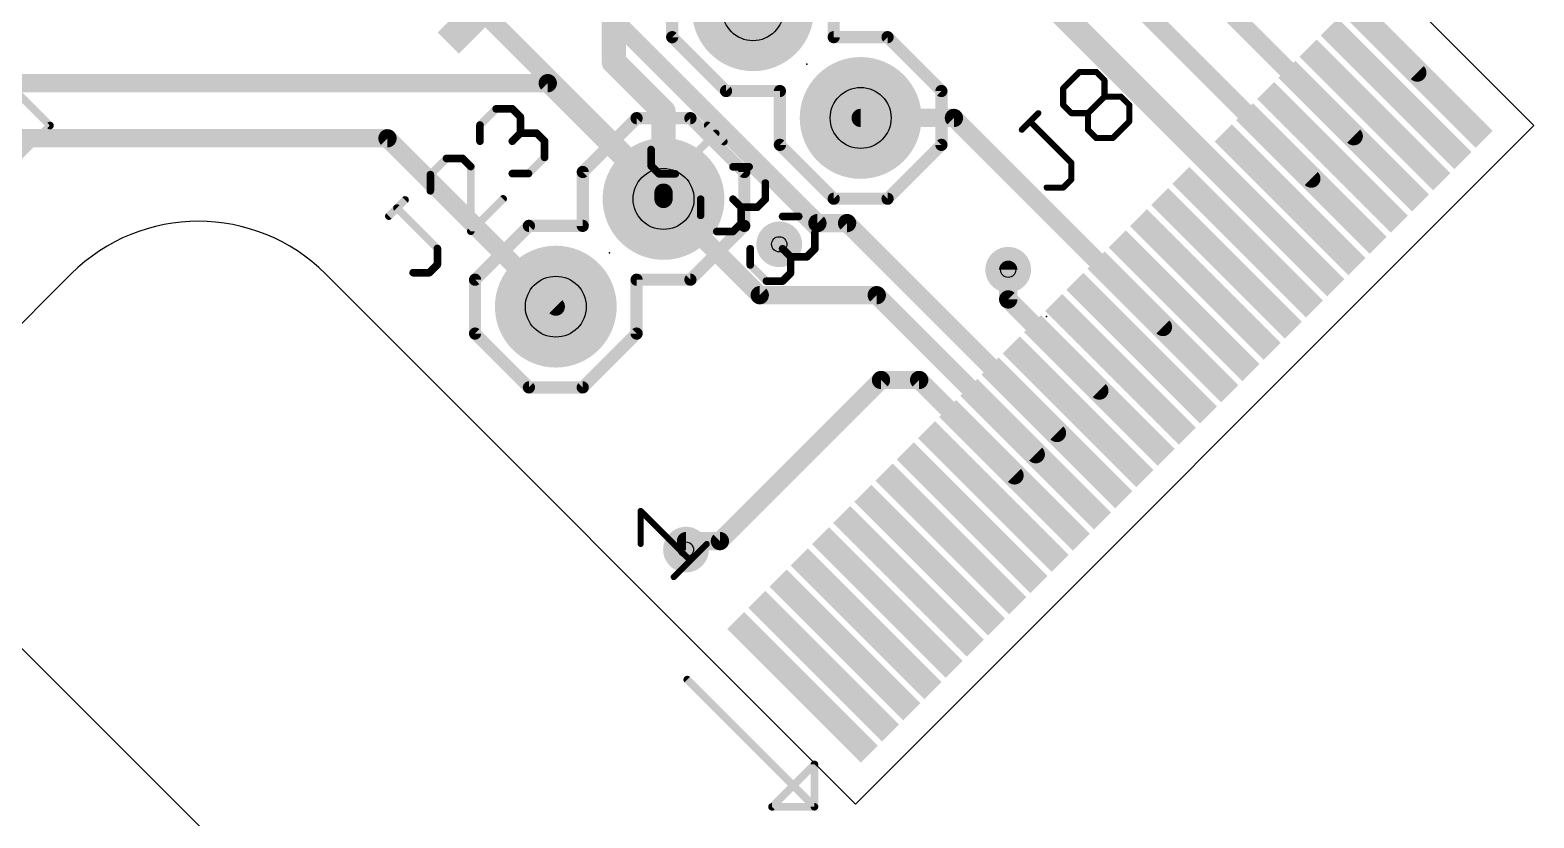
# Model space of a CAD drawing. Extents: x -76 to 580, y -41 to 95.
# Drawn here: x 428.53 to 453.61, y -8.36 to 4.77 of the extents above; entities that cross this region are included whole.
import ezdxf

# ---------------------------------------------------------------- set-up
doc = ezdxf.new("R2010")
doc.units = 0
for name, color, linetype in [('1', 22, 'CONTINUOUS'), ('16', 175, 'CONTINUOUS'), ('17', 82, 'CONTINUOUS'), ('18', 82, 'CONTINUOUS'), ('20', 7, 'CONTINUOUS'), ('21', 32, 'CONTINUOUS'), ('23', 7, 'CONTINUOUS'), ('25', 253, 'CONTINUOUS'), ('29', 253, 'CONTINUOUS'), ('30', 253, 'CONTINUOUS'), ('31', 253, 'CONTINUOUS'), ('32', 253, 'CONTINUOUS'), ('44', 253, 'CONTINUOUS'), ('51', 53, 'CONTINUOUS'), ('57', 253, 'CONTINUOUS')]:
    doc.layers.add(name, color=color, linetype=linetype)

# ---------------------------------------------------------------- blocks, each defined once
blk = doc.blocks.new('RECT')
blk.add_solid([(-0.5, -0.5), (0.5, -0.5), (-0.5, 0.5), (0.5, 0.5)])
blk = doc.blocks.new('ROUNDP')
at = {"const_width": 0.5}
blk.add_lwpolyline([(0, -0.25, 1), (0, 0.25, 1), (0, -0.25)], format="xyb", dxfattribs=at)
blk = doc.blocks.new('ROUNDV')
at = {"const_width": 0.5}
blk.add_lwpolyline([(0, -0.25, 1), (0, 0.25, 1), (0, -0.25)], format="xyb", dxfattribs=at)

msp = doc.modelspace()

# ---------------------------------------------------------------- linework, layer by layer
at = {"layer": '1'}
for points, const_width in [([(442.366, 11.243), (450.6038, 3.0052)], 0.3048), ([(449.8967, 2.2981), (441.5175, 10.6773)], 0.3048), ([(449.1896, 1.591), (443.5681, 7.2125)], 0.4064), ([(451.6645, 4.0659), (449.7199, 6.0104)], 0.3048), ([(441.6589, 1.5556), (438.2648, 4.9497)], 0.3048), ([(437.1617, 3.8891), (420.7992, 3.8891)], 0.3048), ([(439.0921, 1.9587), (437.1617, 3.8891)], 0.3048), ([(443.9358, 3.3093), (442.3801, 3.3093)], 0.3048), ([(447.4218, -0.1768), (443.9358, 3.3093)], 0.3048), ([(434.4888, 2.9698), (426.3854, 2.9698)], 0.3048), ([(437.296, 0.1626), (434.4888, 2.9698)], 0.3048), ([(440.6972, 0.3536), (439.0921, 1.9587)], 0.3048), ([(442.1539, 1.5556), (441.6589, 1.5556)], 0.3048), ([(445.654, -1.9445), (442.1539, 1.5556)], 0.3048), ([(444.8409, 0.2828), (444.8409, 0.7778)], 0.3048), ([(442.6488, 0.3536), (440.6972, 0.3536)], 0.3048), ([(445.3005, -2.2981), (442.6488, 0.3536)], 0.3048), ([(446.3612, -1.2374), (444.8409, 0.2828)], 0.3048), ([(442.7196, -1.0607), (440.0325, -3.7477)], 0.3048), ([(443.356, -1.0607), (442.7196, -1.0607)], 0.3048), ([(444.9469, -2.6517), (443.356, -1.0607)], 0.3048), ([(440.0325, -3.7477), (439.4669, -3.7477)], 0.3048)]:
    msp.add_lwpolyline(points, dxfattribs=dict(at, const_width=const_width))
for points, const_width in [([(437.2156, 3.943, 1), (437.1078, 3.8352)], 0.1524), ([(437.1617, 3.8129, 1), (437.1617, 3.9653)], 0.1524), ([(451.6106, 4.012, 1), (451.7183, 4.1197)], 0.1524), ([(442.3801, 3.3855, 1), (442.3801, 3.2331)], 0.1524), ([(443.9897, 3.3631, 1), (443.8819, 3.2554)], 0.1524), ([(443.9358, 3.2331, 1), (443.9358, 3.3855)], 0.1524), ([(434.5427, 3.0237, 1), (434.4349, 2.916)], 0.1524), ([(434.4888, 2.8936, 1), (434.4888, 3.046)], 0.1524), ([(450.5499, 2.9513, 1), (450.6577, 3.0591)], 0.1524), ([(449.8428, 2.2442, 1), (449.9506, 2.352)], 0.1524), ([(439.146, 2.0126, 1), (439.0382, 1.9048)], 0.1524), ([(439.0382, 1.9048, 1), (439.146, 2.0126)], 0.1524), ([(449.1177, 1.5191, 1), (449.2614, 1.6628)], 0.2032), ([(441.6589, 1.6318, 1), (441.6589, 1.4794)], 0.1524), ([(441.605, 1.5018, 1), (441.7128, 1.6095)], 0.1524), ([(442.2078, 1.6095, 1), (442.1, 1.5018)], 0.1524), ([(442.1539, 1.4794, 1), (442.1539, 1.6318)], 0.1524), ([(444.9171, 0.7778, 1), (444.7647, 0.7778)], 0.1524), ([(440.6972, 0.4298, 1), (440.6972, 0.2774)], 0.1524), ([(442.7027, 0.4074, 1), (442.595, 0.2997)], 0.1524), ([(442.6488, 0.2774, 1), (442.6488, 0.4298)], 0.1524), ([(437.2422, 0.1087, 1), (437.3499, 0.2165)], 0.1524), ([(440.6433, 0.2997, 1), (440.7511, 0.4074)], 0.1524), ([(444.8948, 0.3367, 1), (444.787, 0.229)], 0.1524), ([(444.7647, 0.2828, 1), (444.9171, 0.2828)], 0.1524), ([(447.3679, -0.2307, 1), (447.4757, -0.1229)], 0.1524), ([(442.7196, -0.9845, 1), (442.7196, -1.1369)], 0.1524), ([(442.7734, -1.1145, 1), (442.6657, -1.0068)], 0.1524), ([(443.4098, -1.0068, 1), (443.3021, -1.1145)], 0.1524), ([(443.356, -1.1369, 1), (443.356, -0.9845)], 0.1524), ([(446.3073, -1.2913, 1), (446.415, -1.1836)], 0.1524), ([(445.6002, -1.9984, 1), (445.7079, -1.8907)], 0.1524), ([(445.2466, -2.352, 1), (445.3544, -2.2442)], 0.1524), ([(444.8931, -2.7055, 1), (445.0008, -2.5978)], 0.1524), ([(439.4669, -3.6715, 1), (439.4669, -3.8239)], 0.1524), ([(439.9787, -3.6938, 1), (440.0864, -3.8015)], 0.1524), ([(440.0325, -3.8239, 1), (440.0325, -3.6715)], 0.1524)]:
    msp.add_lwpolyline(points, format="xyb", dxfattribs=dict(at, const_width=const_width))
at = {"layer": '16'}
for points, const_width in [([(438.2648, 5.6569), (438.2648, 4.2426)], 0.4064), ([(439.0921, 2.0633), (436.0508, 5.1046)], 0.3048), ([(438.2648, 4.2426), (439.0921, 3.4153)], 0.4064), ([(439.0921, 3.4153), (439.0921, 1.9587)], 0.4064), ([(439.0921, 1.9587), (439.0921, 2.0633)], 0.3048)]:
    msp.add_lwpolyline(points, dxfattribs=dict(at, const_width=const_width))
for points, const_width in [([(438.3366, 4.3145, 1), (438.1929, 4.1708)], 0.2032), ([(438.1632, 4.2426, 1), (438.3664, 4.2426)], 0.2032), ([(439.1937, 3.4153, 1), (438.9905, 3.4153)], 0.2032), ([(439.0203, 3.3435, 1), (439.1639, 3.4872)], 0.2032), ([(438.9905, 1.9587, 1), (439.1937, 1.9587)], 0.2032), ([(439.1683, 2.0633, 1), (439.0159, 2.0633)], 0.1524), ([(439.0159, 1.9587, 1), (439.1683, 1.9587)], 0.1524), ([(439.0382, 2.0095, 1), (439.146, 2.1172)], 0.1524)]:
    msp.add_lwpolyline(points, format="xyb", dxfattribs=dict(at, const_width=const_width))
at = {"layer": '20'}
for p, q in [((450.7806, 6.0104), (453.609, 3.182)), ((453.609, 3.182), (442.2953, -8.1317)), ((429.2138, 0.7071), (424.9712, -3.5355)), ((442.2953, -8.1317), (433.4565, 0.7071))]:
    msp.add_line(p, q, dxfattribs=at)
msp.add_arc((431.3351, -1.4142), 3, 45, 135, dxfattribs=at)
at = {"layer": '21'}
for points, const_width in [([(438.711, -3.7959), (438.711, -3.2446)], 0.1016), ([(438.711, -3.2446), (439.5379, -4.0715)], 0.1016), ([(439.2622, -4.3471), (439.8135, -3.7959)], 0.1016), ([(439.4881, -6.0571), (441.6094, -8.1784)], 0.127), ([(441.6094, -7.4713), (440.9023, -8.1784)], 0.127), ([(441.6094, -8.1784), (441.6094, -7.4713)], 0.127), ([(440.9023, -8.1784), (441.6094, -8.1784)], 0.127)]:
    msp.add_lwpolyline(points, dxfattribs=dict(at, const_width=const_width))
for points, const_width in [([(438.7364, -3.2446, 1), (438.6856, -3.2446)], 0.0508), ([(438.7289, -3.2267, 1), (438.693, -3.2626)], 0.0508), ([(439.8314, -3.8138, 1), (439.7955, -3.7779)], 0.0508), ([(438.6856, -3.7959, 1), (438.7364, -3.7959)], 0.0508), ([(439.5199, -4.0895, 1), (439.5558, -4.0536)], 0.0508), ([(439.2443, -4.3292, 1), (439.2802, -4.3651)], 0.0508), ([(439.5105, -6.0346, 1), (439.4656, -6.0795)], 0.0635), ([(441.6411, -7.4713, 1), (441.5776, -7.4713)], 0.0635), ([(441.6318, -7.4937, 1), (441.5869, -7.4488)], 0.0635), ([(440.9023, -8.1466, 1), (440.9023, -8.2101)], 0.0635), ([(440.8798, -8.1559, 1), (440.9247, -8.2008)], 0.0635), ([(441.5776, -8.1784, 1), (441.6411, -8.1784)], 0.0635), ([(441.5869, -8.2008, 1), (441.6318, -8.1559)], 0.0635), ([(441.6094, -8.2101, 1), (441.6094, -8.1466)], 0.0635)]:
    msp.add_lwpolyline(points, format="xyb", dxfattribs=dict(at, const_width=const_width))
at = {"layer": '23'}
for p in [(441.4821, 4.2073), (428.8603, 3.182), (438.1941, 1.0607), (445.4773, 0)]:
    msp.add_point(p, dxfattribs=at)
at = {"layer": '25'}
for points, const_width in [([(445.7574, 3.8017), (446.033, 4.0774)], 0.1016), ([(446.033, 4.0774), (446.3086, 4.0774)], 0.1016), ([(446.3086, 4.0774), (446.4464, 3.9396)], 0.1016), ([(445.7574, 3.5261), (445.7574, 3.8017)], 0.1016), ([(446.4464, 3.9396), (446.4464, 3.6639)], 0.1016), ([(436.0307, 3.1912), (436.3003, 3.4608)], 0.127), ([(436.3003, 3.4608), (436.5699, 3.4608)], 0.127), ([(436.5699, 3.4608), (436.7048, 3.326)], 0.127), ([(445.8952, 3.3883), (445.7574, 3.5261)], 0.1016), ([(446.1708, 3.3883), (446.4464, 3.6639)], 0.1016), ([(446.4464, 3.6639), (446.7221, 3.6639)], 0.1016), ([(446.7221, 3.6639), (446.8599, 3.5261)], 0.1016), ([(446.8599, 3.5261), (446.8599, 3.2505)], 0.1016), ([(436.7048, 3.326), (436.7048, 3.0564)], 0.127), ([(445.0683, 3.1127), (445.3439, 3.3883)], 0.1016), ([(445.8952, 2.5614), (445.2061, 3.2505)], 0.1016), ([(446.1708, 3.3883), (445.8952, 3.3883)], 0.1016), ([(446.1708, 3.1127), (446.1708, 3.3883)], 0.1016), ([(446.8599, 3.2505), (446.5842, 2.9749)], 0.1016), ([(436.0307, 2.9215), (436.0307, 3.1912)], 0.127), ([(436.7048, 3.0564), (436.5699, 2.9215)], 0.127), ([(436.7048, 3.0564), (436.9744, 3.0564)], 0.127), ([(436.9744, 3.0564), (437.1092, 2.9215)], 0.127), ([(439.2893, 2.3772), (439.9634, 3.0513)], 0.127), ([(439.8285, 3.1861), (440.0982, 2.9165)], 0.127), ([(446.3086, 2.9749), (446.1708, 3.1127)], 0.1016), ([(446.5842, 2.9749), (446.3086, 2.9749)], 0.1016), ([(437.1092, 2.9215), (437.1092, 2.6519)], 0.127), ([(438.8848, 2.7817), (438.8848, 2.512)], 0.127), ([(435.4734, 2.6339), (435.2038, 2.3643)], 0.127), ([(435.7431, 2.6339), (435.4734, 2.6339)], 0.127), ([(435.8779, 2.4991), (435.7431, 2.6339)], 0.127), ([(435.8779, 1.4206), (435.8779, 2.4991)], 0.127), ([(437.1092, 2.6519), (436.8396, 2.3823)], 0.127), ([(438.8848, 2.512), (439.0196, 2.3772)], 0.127), ([(440.251, 2.494), (440.5206, 2.494)], 0.127), ([(440.5206, 2.494), (440.7903, 2.2244)], 0.127), ([(445.8952, 2.2858), (445.8952, 2.5614)], 0.1016), ([(435.2038, 2.3643), (435.2038, 2.0947)], 0.127), ([(436.8396, 2.3823), (436.5699, 2.3823)], 0.127), ([(439.0196, 2.3772), (439.2893, 2.3772)], 0.127), ([(440.7903, 2.2244), (440.7903, 1.9548)], 0.127), ([(445.7574, 2.148), (445.8952, 2.2858)], 0.1016), ([(436.4171, 1.9598), (435.8779, 1.4206)], 0.127), ([(439.7117, 1.6851), (439.7117, 1.9548)], 0.127), ([(440.3858, 1.8199), (440.251, 1.9548)], 0.127), ([(440.7903, 1.9548), (440.6554, 1.8199)], 0.127), ([(445.4817, 2.148), (445.7574, 2.148)], 0.1016), ([(434.5117, 1.6722), (434.7813, 1.9419)], 0.127), ([(435.3206, 1.133), (434.6465, 1.807)], 0.127), ([(440.6554, 1.8199), (440.3858, 1.8199)], 0.127), ([(440.3858, 1.8199), (440.3858, 1.5503)], 0.127), ([(439.9813, 1.4155), (439.7117, 1.6851)], 0.127), ([(440.3858, 1.5503), (440.251, 1.4155)], 0.127), ([(441.0779, 1.6671), (441.3475, 1.6671)], 0.127), ([(441.3475, 1.6671), (441.6171, 1.3975)], 0.127), ([(440.251, 1.4155), (439.9813, 1.4155)], 0.127), ([(441.6171, 1.3975), (441.6171, 1.1279)], 0.127), ([(435.3206, 0.8633), (435.3206, 1.133)], 0.127), ([(440.5386, 0.8582), (440.5386, 1.1279)], 0.127), ([(441.2127, 0.9931), (441.0779, 1.1279)], 0.127), ([(441.4823, 0.9931), (441.2127, 0.9931)], 0.127), ([(441.2127, 0.9931), (441.2127, 0.7234)], 0.127), ([(441.6171, 1.1279), (441.4823, 0.9931)], 0.127), ([(434.9162, 0.7285), (435.1858, 0.7285)], 0.127), ([(435.1858, 0.7285), (435.3206, 0.8633)], 0.127), ([(440.8082, 0.5886), (440.5386, 0.8582)], 0.127), ([(441.2127, 0.7234), (441.0779, 0.5886)], 0.127), ([(441.0779, 0.5886), (440.8082, 0.5886)], 0.127)]:
    msp.add_lwpolyline(points, dxfattribs=dict(at, const_width=const_width))
for points, const_width in [([(446.033, 4.1028, 1), (446.033, 4.052)], 0.0508), ([(446.0509, 4.0594, 1), (446.015, 4.0953)], 0.0508), ([(446.3266, 4.0953, 1), (446.2907, 4.0594)], 0.0508), ([(446.3086, 4.052, 1), (446.3086, 4.1028)], 0.0508), ([(445.7827, 3.8017, 1), (445.732, 3.8017)], 0.0508), ([(445.7394, 3.8197, 1), (445.7753, 3.7838)], 0.0508), ([(446.4718, 3.9396, 1), (446.421, 3.9396)], 0.0508), ([(446.4285, 3.9216, 1), (446.4644, 3.9575)], 0.0508), ([(436.3003, 3.4926, 1), (436.3003, 3.4291)], 0.0635), ([(436.3228, 3.4384, 1), (436.2778, 3.4833)], 0.0635), ([(436.5924, 3.4833, 1), (436.5475, 3.4384)], 0.0635), ([(436.5699, 3.4291, 1), (436.5699, 3.4926)], 0.0635), ([(445.7753, 3.5441, 1), (445.7394, 3.5082)], 0.0508), ([(445.732, 3.5261, 1), (445.7828, 3.5261)], 0.0508), ([(446.4464, 3.6893, 1), (446.4464, 3.6385)], 0.0508), ([(446.421, 3.6639, 1), (446.4718, 3.6639)], 0.0508), ([(446.4644, 3.646, 1), (446.4285, 3.6819)], 0.0508), ([(446.74, 3.6819, 1), (446.7041, 3.646)], 0.0508), ([(446.7221, 3.6385, 1), (446.7221, 3.6893)], 0.0508), ([(446.8853, 3.5261, 1), (446.8345, 3.5261)], 0.0508), ([(446.8419, 3.5082, 1), (446.8778, 3.5441)], 0.0508), ([(436.7365, 3.326, 1), (436.673, 3.326)], 0.0635), ([(436.6823, 3.3036, 1), (436.7272, 3.3485)], 0.0635), ([(445.2241, 3.2685, 1), (445.1881, 3.2325)], 0.0508), ([(445.3619, 3.3703, 1), (445.3259, 3.4063)], 0.0508), ([(445.8952, 3.4137, 1), (445.8952, 3.3629)], 0.0508), ([(445.8772, 3.3703, 1), (445.9131, 3.4063)], 0.0508), ([(446.1528, 3.4063, 1), (446.1888, 3.3703)], 0.0508), ([(446.1962, 3.3883, 1), (446.1454, 3.3883)], 0.0508), ([(446.1708, 3.3629, 1), (446.1708, 3.4137)], 0.0508), ([(446.8345, 3.2505, 1), (446.8853, 3.2505)], 0.0508), ([(446.8778, 3.2325, 1), (446.8419, 3.2684)], 0.0508), ([(436.0624, 3.1912, 1), (435.9989, 3.1912)], 0.0635), ([(436.0082, 3.2136, 1), (436.0531, 3.1687)], 0.0635), ([(436.7048, 3.0881, 1), (436.7048, 3.0246)], 0.0635), ([(436.673, 3.0564, 1), (436.7365, 3.0564)], 0.0635), ([(436.7272, 3.0339, 1), (436.6823, 3.0788)], 0.0635), ([(436.9968, 3.0788, 1), (436.9519, 3.0339)], 0.0635), ([(436.9744, 3.0246, 1), (436.9744, 3.0881)], 0.0635), ([(439.851, 3.2086, 1), (439.8061, 3.1637)], 0.0635), ([(439.9858, 3.0288, 1), (439.9409, 3.0737)], 0.0635), ([(445.0503, 3.1306, 1), (445.0862, 3.0947)], 0.0508), ([(446.1888, 3.1306, 1), (446.1528, 3.0947)], 0.0508), ([(446.1454, 3.1127, 1), (446.1962, 3.1127)], 0.0508), ([(446.3086, 3.0003, 1), (446.3086, 2.9495)], 0.0508), ([(446.2907, 2.9569, 1), (446.3266, 2.9928)], 0.0508), ([(446.5663, 2.9928, 1), (446.6022, 2.9569)], 0.0508), ([(446.5842, 2.9495, 1), (446.5842, 3.0003)], 0.0508), ([(435.9989, 2.9215, 1), (436.0624, 2.9215)], 0.0635), ([(436.5475, 2.944, 1), (436.5924, 2.8991)], 0.0635), ([(437.141, 2.9215, 1), (437.0775, 2.9215)], 0.0635), ([(437.0868, 2.8991, 1), (437.1317, 2.944)], 0.0635), ([(438.9166, 2.7817, 1), (438.8531, 2.7817)], 0.0635), ([(440.0757, 2.894, 1), (440.1206, 2.9389)], 0.0635), ([(435.4734, 2.6657, 1), (435.4734, 2.6022)], 0.0635), ([(435.4959, 2.6115, 1), (435.451, 2.6564)], 0.0635), ([(435.7655, 2.6564, 1), (435.7206, 2.6115)], 0.0635), ([(435.7431, 2.6022, 1), (435.7431, 2.6657)], 0.0635), ([(435.9096, 2.4991, 1), (435.8461, 2.4991)], 0.0635), ([(435.8554, 2.4767, 1), (435.9003, 2.5216)], 0.0635), ([(437.0775, 2.6519, 1), (437.141, 2.6519)], 0.0635), ([(437.1317, 2.6295, 1), (437.0868, 2.6744)], 0.0635), ([(438.9073, 2.5345, 1), (438.8624, 2.4896)], 0.0635), ([(438.8531, 2.512, 1), (438.9166, 2.512)], 0.0635), ([(440.251, 2.5258, 1), (440.251, 2.4623)], 0.0635), ([(440.5431, 2.5165, 1), (440.4982, 2.4716)], 0.0635), ([(440.5206, 2.4623, 1), (440.5206, 2.5258)], 0.0635), ([(445.9206, 2.5614, 1), (445.8698, 2.5614)], 0.0508), ([(445.8772, 2.5435, 1), (445.9131, 2.5794)], 0.0508), ([(435.2355, 2.3643, 1), (435.172, 2.3643)], 0.0635), ([(435.1813, 2.3867, 1), (435.2262, 2.3418)], 0.0635), ([(436.5699, 2.414, 1), (436.5699, 2.3505)], 0.0635), ([(436.8171, 2.4047, 1), (436.862, 2.3598)], 0.0635), ([(436.8396, 2.3505, 1), (436.8396, 2.414)], 0.0635), ([(439.0196, 2.409, 1), (439.0196, 2.3455)], 0.0635), ([(438.9972, 2.3547, 1), (439.0421, 2.3997)], 0.0635), ([(439.2668, 2.3997, 1), (439.3117, 2.3547)], 0.0635), ([(439.2893, 2.3455, 1), (439.2893, 2.409)], 0.0635), ([(440.822, 2.2244, 1), (440.7585, 2.2244)], 0.0635), ([(440.7678, 2.2019, 1), (440.8127, 2.2469)], 0.0635), ([(445.8698, 2.2858, 1), (445.9206, 2.2858)], 0.0508), ([(445.9131, 2.2678, 1), (445.8772, 2.3037)], 0.0508), ([(435.172, 2.0947, 1), (435.2355, 2.0947)], 0.0635), ([(436.4396, 1.9374, 1), (436.3947, 1.9823)], 0.0635), ([(439.7434, 1.9548, 1), (439.68, 1.9548)], 0.0635), ([(440.2734, 1.9772, 1), (440.2285, 1.9323)], 0.0635), ([(440.8127, 1.9323, 1), (440.7678, 1.9772)], 0.0635), ([(445.4817, 2.1734, 1), (445.4817, 2.1226)], 0.0508), ([(445.7394, 2.1659, 1), (445.7753, 2.13)], 0.0508), ([(445.7574, 2.1226, 1), (445.7574, 2.1734)], 0.0508), ([(434.669, 1.8295, 1), (434.6241, 1.7846)], 0.0635), ([(434.8038, 1.9194, 1), (434.7589, 1.9643)], 0.0635), ([(440.3858, 1.8517, 1), (440.3858, 1.7882)], 0.0635), ([(440.4175, 1.8199, 1), (440.354, 1.8199)], 0.0635), ([(440.3633, 1.7975, 1), (440.4082, 1.8424)], 0.0635), ([(440.633, 1.8424, 1), (440.6779, 1.7975)], 0.0635), ([(440.6554, 1.7882, 1), (440.6554, 1.8517)], 0.0635), ([(440.7585, 1.9548, 1), (440.822, 1.9548)], 0.0635), ([(434.4893, 1.6947, 1), (434.5342, 1.6498)], 0.0635), ([(439.7342, 1.7076, 1), (439.6892, 1.6627)], 0.0635), ([(439.68, 1.6851, 1), (439.7434, 1.6851)], 0.0635), ([(440.354, 1.5503, 1), (440.4175, 1.5503)], 0.0635), ([(440.4082, 1.5279, 1), (440.3633, 1.5728)], 0.0635), ([(441.0779, 1.6989, 1), (441.0779, 1.6354)], 0.0635), ([(441.37, 1.6896, 1), (441.325, 1.6447)], 0.0635), ([(441.3475, 1.6354, 1), (441.3475, 1.6989)], 0.0635), ([(435.8461, 1.4206, 1), (435.9096, 1.4206)], 0.0635), ([(435.8554, 1.443, 1), (435.9003, 1.3981)], 0.0635), ([(439.9813, 1.4472, 1), (439.9813, 1.3837)], 0.0635), ([(439.9589, 1.393, 1), (440.0038, 1.4379)], 0.0635), ([(440.2285, 1.4379, 1), (440.2734, 1.393)], 0.0635), ([(440.251, 1.3837, 1), (440.251, 1.4472)], 0.0635), ([(441.6489, 1.3975, 1), (441.5854, 1.3975)], 0.0635), ([(441.5947, 1.3751, 1), (441.6396, 1.42)], 0.0635), ([(435.3524, 1.133, 1), (435.2889, 1.133)], 0.0635), ([(435.2982, 1.1105, 1), (435.3431, 1.1554)], 0.0635), ([(440.5703, 1.1279, 1), (440.5068, 1.1279)], 0.0635), ([(441.1003, 1.1503, 1), (441.0554, 1.1054)], 0.0635), ([(441.2444, 0.9931, 1), (441.1809, 0.9931)], 0.0635), ([(441.2127, 1.0248, 1), (441.2127, 0.9613)], 0.0635), ([(441.1902, 0.9706, 1), (441.2351, 1.0155)], 0.0635), ([(441.4599, 1.0155, 1), (441.5048, 0.9706)], 0.0635), ([(441.4823, 0.9613, 1), (441.4823, 1.0248)], 0.0635), ([(441.5854, 1.1279, 1), (441.6489, 1.1279)], 0.0635), ([(441.6396, 1.1054, 1), (441.5947, 1.1503)], 0.0635), ([(434.9162, 0.7602, 1), (434.9162, 0.6967)], 0.0635), ([(435.1633, 0.7509, 1), (435.2082, 0.706)], 0.0635), ([(435.1858, 0.6967, 1), (435.1858, 0.7602)], 0.0635), ([(435.2889, 0.8633, 1), (435.3524, 0.8633)], 0.0635), ([(435.3431, 0.8409, 1), (435.2982, 0.8858)], 0.0635), ([(440.561, 0.8807, 1), (440.5161, 0.8358)], 0.0635), ([(440.5068, 0.8582, 1), (440.5703, 0.8582)], 0.0635), ([(441.1809, 0.7234, 1), (441.2444, 0.7234)], 0.0635), ([(441.2351, 0.701, 1), (441.1902, 0.7459)], 0.0635), ([(440.8082, 0.6203, 1), (440.8082, 0.5569)], 0.0635), ([(440.7858, 0.5661, 1), (440.8307, 0.6111)], 0.0635), ([(441.0554, 0.6111, 1), (441.1003, 0.5661)], 0.0635), ([(441.0779, 0.5569, 1), (441.0779, 0.6203)], 0.0635)]:
    msp.add_lwpolyline(points, format="xyb", dxfattribs=dict(at, const_width=const_width))
at = {"layer": '44'}
for centre, radius in [((440.5841, 5.1053), 0.508), ((442.3801, 3.3093), 0.508), ((439.0921, 1.9587), 0.508), ((441.0225, 1.2021), 0.127), ((444.8409, 0.7778), 0.127), ((437.296, 0.1626), 0.508), ((439.4669, -3.8891), 0.127)]:
    msp.add_circle(centre, radius, dxfattribs=at)
at = {"layer": '51'}
for points, const_width in [([(428.8603, 3.182), (397.7476, 34.2947)], 0.127), ([(439.2371, 4.6563), (439.2371, 5.5543)], 0.2032), ([(441.9311, 5.5543), (441.9311, 4.6563)], 0.2032), ([(440.1351, 3.7583), (439.2371, 4.6563)], 0.2032), ([(441.9311, 4.6563), (442.8292, 4.6563)], 0.2032), ([(442.8292, 4.6563), (443.7272, 3.7583)], 0.2032), ([(441.0331, 3.7583), (440.1351, 3.7583)], 0.2032), ([(441.0331, 2.8602), (441.0331, 3.7583)], 0.2032), ([(443.7272, 2.8602), (443.7272, 3.7583)], 0.2032), ([(437.7451, 2.4077), (438.6431, 3.3057)], 0.2032), ([(438.6431, 3.3057), (439.5411, 3.3057)], 0.2032), ([(439.5411, 3.3057), (440.4391, 2.4077)], 0.2032), ([(422.8499, -2.8284), (428.8603, 3.182)], 0.127), ([(441.9311, 1.9622), (441.0331, 2.8602)], 0.2032), ([(442.8292, 1.9622), (443.7272, 2.8602)], 0.2032), ([(437.7451, 1.5097), (437.7451, 2.4077)], 0.2032), ([(440.4391, 2.4077), (440.4391, 1.5097)], 0.2032), ([(441.9311, 1.9622), (442.8292, 1.9622)], 0.2032), ([(435.949, 0.6116), (436.847, 1.5097)], 0.2032), ([(436.847, 1.5097), (437.7451, 1.5097)], 0.2032), ([(440.4391, 1.5097), (439.5411, 0.6116)], 0.2032), ([(435.949, 0.6116), (435.949, -0.2864)], 0.2032), ([(438.6431, 0.6116), (438.6431, -0.2864)], 0.2032), ([(439.5411, 0.6116), (438.6431, 0.6116)], 0.2032), ([(435.949, -0.2864), (436.847, -1.1844)], 0.2032), ([(438.6431, -0.2864), (437.7451, -1.1844)], 0.2032), ([(436.847, -1.1844), (437.7451, -1.1844)], 0.2032)]:
    msp.add_lwpolyline(points, dxfattribs=dict(at, const_width=const_width))
for points, const_width in [([(439.273, 4.6922, 1), (439.2011, 4.6204)], 0.1016), ([(439.1863, 4.6563, 1), (439.2879, 4.6563)], 0.1016), ([(441.9311, 4.7071, 1), (441.9311, 4.6055)], 0.1016), ([(441.8803, 4.6563, 1), (441.9819, 4.6563)], 0.1016), ([(442.8651, 4.6922, 1), (442.7932, 4.6204)], 0.1016), ([(442.8292, 4.6055, 1), (442.8292, 4.7071)], 0.1016), ([(440.1351, 3.8091, 1), (440.1351, 3.7075)], 0.1016), ([(440.0992, 3.7223, 1), (440.171, 3.7942)], 0.1016), ([(441.0839, 3.7583, 1), (440.9823, 3.7583)], 0.1016), ([(441.0331, 3.7075, 1), (441.0331, 3.8091)], 0.1016), ([(443.778, 3.7583, 1), (443.6764, 3.7583)], 0.1016), ([(443.6913, 3.7223, 1), (443.7631, 3.7942)], 0.1016), ([(438.6431, 3.3565, 1), (438.6431, 3.2549)], 0.1016), ([(438.679, 3.2698, 1), (438.6072, 3.3416)], 0.1016), ([(439.577, 3.3416, 1), (439.5052, 3.2698)], 0.1016), ([(439.5411, 3.2549, 1), (439.5411, 3.3565)], 0.1016), ([(428.8827, 3.1595, 1), (428.8378, 3.2044)], 0.0635), ([(428.8378, 3.1595, 1), (428.8827, 3.2044)], 0.0635), ([(441.069, 2.8962, 1), (440.9972, 2.8243)], 0.1016), ([(440.9823, 2.8602, 1), (441.0839, 2.8602)], 0.1016), ([(443.6764, 2.8602, 1), (443.778, 2.8602)], 0.1016), ([(443.7631, 2.8243, 1), (443.6913, 2.8962)], 0.1016), ([(437.7959, 2.4077, 1), (437.6943, 2.4077)], 0.1016), ([(440.4899, 2.4077, 1), (440.3883, 2.4077)], 0.1016), ([(437.7091, 2.4436, 1), (437.781, 2.3718)], 0.1016), ([(440.4032, 2.3718, 1), (440.4751, 2.4436)], 0.1016), ([(441.9311, 2.013, 1), (441.9311, 1.9114)], 0.1016), ([(441.8952, 1.9263, 1), (441.9671, 1.9981)], 0.1016), ([(442.7932, 1.9981, 1), (442.8651, 1.9263)], 0.1016), ([(442.8292, 1.9114, 1), (442.8292, 2.013)], 0.1016), ([(436.847, 1.5605, 1), (436.847, 1.4589)], 0.1016), ([(436.883, 1.4738, 1), (436.8111, 1.5456)], 0.1016), ([(437.6943, 1.5097, 1), (437.7959, 1.5097)], 0.1016), ([(437.7451, 1.4589, 1), (437.7451, 1.5605)], 0.1016), ([(440.3883, 1.5097, 1), (440.4899, 1.5097)], 0.1016), ([(440.4751, 1.4738, 1), (440.4032, 1.5456)], 0.1016), ([(435.9998, 0.6116, 1), (435.8982, 0.6116)], 0.1016), ([(435.9131, 0.6476, 1), (435.9849, 0.5757)], 0.1016), ([(438.6939, 0.6116, 1), (438.5923, 0.6116)], 0.1016), ([(438.6431, 0.6624, 1), (438.6431, 0.5608)], 0.1016), ([(439.5052, 0.6476, 1), (439.577, 0.5757)], 0.1016), ([(439.5411, 0.5608, 1), (439.5411, 0.6624)], 0.1016), ([(435.9849, -0.2505, 1), (435.9131, -0.3223)], 0.1016), ([(435.8982, -0.2864, 1), (435.9998, -0.2864)], 0.1016), ([(438.5923, -0.2864, 1), (438.6939, -0.2864)], 0.1016), ([(438.679, -0.3223, 1), (438.6072, -0.2505)], 0.1016), ([(436.847, -1.1336, 1), (436.847, -1.2352)], 0.1016), ([(436.8111, -1.2203, 1), (436.883, -1.1485)], 0.1016), ([(437.7091, -1.1485, 1), (437.781, -1.2203)], 0.1016), ([(437.7451, -1.2352, 1), (437.7451, -1.1336)], 0.1016)]:
    msp.add_lwpolyline(points, format="xyb", dxfattribs=dict(at, const_width=const_width))
at = {"layer": '57'}
msp.add_line((374.5368, 48.3131), (441.9241, -19.0742), dxfattribs=at)

# ---------------------------------------------------------------- block references
at = {"layer": '1', "xscale": 0.25, "yscale": 3, "rotation": 45}
for p in [(451.6645, 4.0659), (451.3109, 3.7123), (450.9573, 3.3588), (450.6038, 3.0052), (450.2502, 2.6517), (449.8967, 2.2981), (449.5431, 1.9445), (449.1896, 1.591), (448.836, 1.2374), (448.4825, 0.8839), (448.1289, 0.5303), (447.7754, 0.1768), (447.4218, -0.1768), (447.0683, -0.5303), (446.7147, -0.8839), (446.3612, -1.2374), (446.0076, -1.591), (445.654, -1.9445), (445.3005, -2.2981), (444.9469, -2.6517), (444.5934, -3.0052), (444.2398, -3.3588), (443.8863, -3.7123), (443.5327, -4.0659), (443.1792, -4.4194), (442.8256, -4.773), (442.4721, -5.1265), (442.1185, -5.4801), (441.765, -5.8336), (441.4114, -6.1872)]:
    msp.add_blockref('RECT', p, dxfattribs=at)
at = {"layer": '16', "xscale": 0.348, "yscale": 1.397, "rotation": 135}
msp.add_blockref('RECT', (436.0508, 5.1046), dxfattribs=at)
at = {"layer": '17', "xscale": 1.8796, "yscale": 1.8796}
for p, rotation in [((440.5841, 5.1053), 225), ((440.5841, 5.1053), 225), ((442.3801, 3.3093), 225), ((442.3801, 3.3093), 225), ((439.0921, 1.9587), 135), ((439.0921, 1.9587), 135), ((437.296, 0.1626), 135), ((437.296, 0.1626), 135)]:
    msp.add_blockref('ROUNDP', p, dxfattribs=dict(at, rotation=rotation))
at = {"layer": '18', "xscale": 0.6096, "yscale": 0.6096}
for p in [(441.0225, 1.2021), (441.0225, 1.2021), (444.8409, 0.7778), (444.8409, 0.7778), (439.4669, -3.8891), (439.4669, -3.8891)]:
    msp.add_blockref('ROUNDV', p, dxfattribs=at)
at = {"layer": '29'}
for name, p, xscale, yscale, rotation in [('ROUNDP', (440.5841, 5.1053), 2.032, 2.032, 225), ('RECT', (451.6645, 4.0659), 0.4024, 3.1524, 45), ('RECT', (451.3109, 3.7123), 0.4024, 3.1524, 45), ('ROUNDP', (442.3801, 3.3093), 2.032, 2.032, 225), ('RECT', (450.9573, 3.3588), 0.4024, 3.1524, 45), ('RECT', (450.6038, 3.0052), 0.4024, 3.1524, 45), ('RECT', (450.2502, 2.6517), 0.4024, 3.1524, 45), ('RECT', (449.8967, 2.2981), 0.4024, 3.1524, 45), ('ROUNDP', (439.0921, 1.9587), 2.032, 2.032, 135), ('RECT', (449.5431, 1.9445), 0.4024, 3.1524, 45), ('RECT', (449.1896, 1.591), 0.4024, 3.1524, 45), ('RECT', (448.836, 1.2374), 0.4024, 3.1524, 45), ('RECT', (448.4825, 0.8839), 0.4024, 3.1524, 45), ('RECT', (448.1289, 0.5303), 0.4024, 3.1524, 45), ('ROUNDP', (437.296, 0.1626), 2.032, 2.032, 135), ('RECT', (447.7754, 0.1768), 0.4024, 3.1524, 45), ('RECT', (447.4218, -0.1768), 0.4024, 3.1524, 45), ('RECT', (447.0683, -0.5303), 0.4024, 3.1524, 45), ('RECT', (446.7147, -0.8839), 0.4024, 3.1524, 45), ('RECT', (446.3612, -1.2374), 0.4024, 3.1524, 45), ('RECT', (446.0076, -1.591), 0.4024, 3.1524, 45), ('RECT', (445.654, -1.9445), 0.4024, 3.1524, 45), ('RECT', (445.3005, -2.2981), 0.4024, 3.1524, 45), ('RECT', (444.9469, -2.6517), 0.4024, 3.1524, 45), ('RECT', (444.5934, -3.0052), 0.4024, 3.1524, 45), ('RECT', (444.2398, -3.3588), 0.4024, 3.1524, 45), ('RECT', (443.8863, -3.7123), 0.4024, 3.1524, 45), ('RECT', (443.5327, -4.0659), 0.4024, 3.1524, 45), ('RECT', (443.1792, -4.4194), 0.4024, 3.1524, 45), ('RECT', (442.8256, -4.773), 0.4024, 3.1524, 45), ('RECT', (442.4721, -5.1265), 0.4024, 3.1524, 45), ('RECT', (442.1185, -5.4801), 0.4024, 3.1524, 45), ('RECT', (441.765, -5.8336), 0.4024, 3.1524, 45), ('RECT', (441.4114, -6.1872), 0.4024, 3.1524, 45)]:
    msp.add_blockref(name, p, dxfattribs=dict(at, xscale=xscale, yscale=yscale, rotation=rotation))
at = {"layer": '29', "xscale": 0.762, "yscale": 0.762}
for p in [(441.0225, 1.2021), (444.8409, 0.7778), (439.4669, -3.8891)]:
    msp.add_blockref('ROUNDV', p, dxfattribs=at)
at = {"layer": '30'}
for name, p, xscale, yscale, rotation in [('ROUNDP', (440.5841, 5.1053), 2.032, 2.032, 225), ('RECT', (436.0508, 5.1046), 0.5004, 1.5494, 135), ('ROUNDP', (442.3801, 3.3093), 2.032, 2.032, 225), ('ROUNDP', (439.0921, 1.9587), 2.032, 2.032, 135), ('ROUNDP', (437.296, 0.1626), 2.032, 2.032, 135)]:
    msp.add_blockref(name, p, dxfattribs=dict(at, xscale=xscale, yscale=yscale, rotation=rotation))
at = {"layer": '30', "xscale": 0.762, "yscale": 0.762}
for p in [(441.0225, 1.2021), (444.8409, 0.7778), (439.4669, -3.8891)]:
    msp.add_blockref('ROUNDV', p, dxfattribs=at)
at = {"layer": '31', "xscale": 0.25, "yscale": 3, "rotation": 45}
for p in [(451.6645, 4.0659), (451.3109, 3.7123), (450.9573, 3.3588), (450.6038, 3.0052), (450.2502, 2.6517), (449.8967, 2.2981), (449.5431, 1.9445), (449.1896, 1.591), (448.836, 1.2374), (448.4825, 0.8839), (448.1289, 0.5303), (447.7754, 0.1768), (447.4218, -0.1768), (447.0683, -0.5303), (446.7147, -0.8839), (446.3612, -1.2374), (446.0076, -1.591), (445.654, -1.9445), (445.3005, -2.2981), (444.9469, -2.6517), (444.5934, -3.0052), (444.2398, -3.3588), (443.8863, -3.7123), (443.5327, -4.0659), (443.1792, -4.4194), (442.8256, -4.773), (442.4721, -5.1265), (442.1185, -5.4801), (441.765, -5.8336), (441.4114, -6.1872)]:
    msp.add_blockref('RECT', p, dxfattribs=at)
at = {"layer": '32', "xscale": 0.348, "yscale": 1.397, "rotation": 135}
msp.add_blockref('RECT', (436.0508, 5.1046), dxfattribs=at)
at = {"layer": '51', "xscale": 0.508, "yscale": 0.508}
for p, rotation in [((440.5841, 5.1053), 135), ((442.3801, 3.3093), 135), ((439.0921, 1.9587), 45), ((437.296, 0.1626), 45)]:
    msp.add_blockref('RECT', p, dxfattribs=dict(at, rotation=rotation))

doc.saveas('drawing.dxf')
